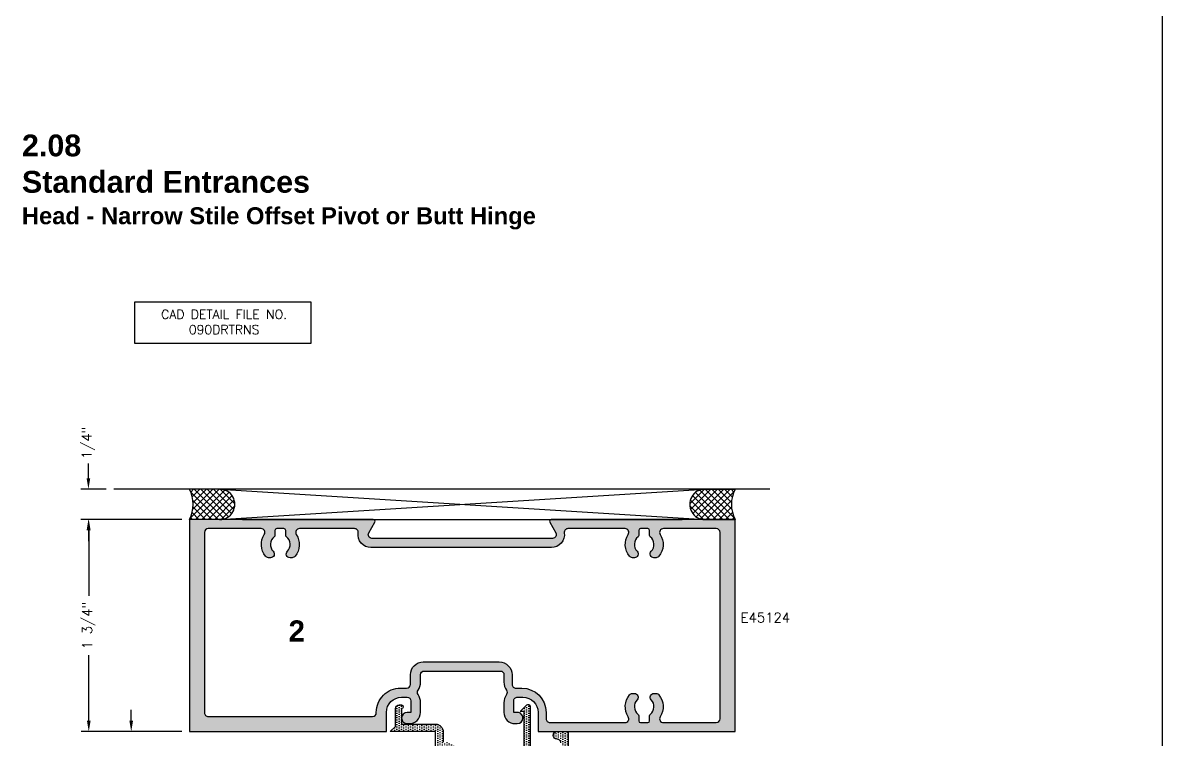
# Model space of a CAD drawing. Extents: x 0 to 130, y 0 to 90.
# Drawn here: x 19.16 to 28.55, y 51.39 to 57.3 of the extents above; entities that cross this region are included whole.
import ezdxf

# ---------------------------------------------------------------- set-up
doc = ezdxf.new("R2010")
doc.units = 0
doc.header["$MEASUREMENT"] = 0
doc.header["$PDMODE"] = 3
doc.layers.get('DEFPOINTS').update_dxf_attribs({"linetype": 'CONTINUOUS'})
for name, color, linetype in [('R-ANNO-DIMS', 3, 'CONTINUOUS'), ('R-ANNO-TEXT', 6, 'CONTINUOUS'), ('R-DET1', 4, 'CONTINUOUS'), ('R-DET3', 5, 'CONTINUOUS'), ('R-OTLN', 1, 'CONTINUOUS'), ('R-PAT1', 5, 'CONTINUOUS'), ('TITLE', 7, 'CONTINUOUS')]:
    doc.layers.add(name, color=color, linetype=linetype)
doc.styles.get("Standard").update_dxf_attribs({"font": 'simplex'})
doc.dimstyles.new('1X', dxfattribs={"dimscale": 0, "dimtxt": 0.08, "dimasz": 0.09, "dimexe": 0.062, "dimexo": 0.062, "dimgap": 0.045, "dimtad": 0, "dimdec": 4, "dimzin": 4, "dimtxsty": 'STANDARD', "dimcen": 0, "dimazin": 3, "dimtp": 0.02, "dimtfac": 1, "dimtdec": 4, "dimtofl": 0, "dimtmove": 0, "dimatfit": 3, "dimtolj": 1, "dimtzin": 4})

# ---------------------------------------------------------------- blocks, each defined once
blk = doc.blocks.new('*D79')
at = {"layer": 'DEFPOINTS', "color": 0}
for p in [(19.90801624735168, 53.45507115053589), (19.69897846724199, 53.20507015053588), (20.53108983061817, 53.20507015053588)]:
    blk.add_point(p, dxfattribs=at)
at = {"layer": 'R-ANNO-DIMS', "color": 0}
for p, q in [((19.69897846724199, 53.54507115053589), (19.69897846724199, 53.66635686482159)), ((19.84601624735167, 53.45507115053589), (19.63697846724199, 53.45507115053589)), ((20.46908983061817, 53.20507015053588), (19.63697846724199, 53.20507015053588)), ((19.69897846724199, 53.11507015053588), (19.69897846724199, 53.02507015053588))]:
    blk.add_line(p, q, dxfattribs=at)
for points in [[(19.68397846724199, 53.54507115053589), (19.71397846724199, 53.54507115053589), (19.69897846724199, 53.45507115053589)], [(19.68397846724199, 53.11507015053588), (19.71397846724199, 53.11507015053588), (19.69897846724199, 53.20507015053588)]]:
    blk.add_solid(points, dxfattribs=at)
at = {"layer": 'R-ANNO-DIMS', "color": 0, "insert": (19.69897846724199, 53.83707115053588), "char_height": 0.08, "attachment_point": 5, "rotation": 90}
blk.add_mtext('\\A1;1/4"', dxfattribs=at)
blk = doc.blocks.new('*D76')
at = {"layer": 'DEFPOINTS', "color": 0}
for p in [(19.70207975148238, 53.20507015053588), (20.53108983061817, 53.20507015053588), (20.53109083061817, 51.45507115053589)]:
    blk.add_point(p, dxfattribs=at)
at = {"layer": 'R-ANNO-DIMS', "color": 0}
for p, q in [((20.46908983061817, 53.20507015053588), (19.64007975148238, 53.20507015053588)), ((19.70207975148238, 53.11507015053588), (19.70207975148238, 52.57507065053588)), ((19.70207975148238, 51.54507115053589), (19.70207975148238, 52.08507065053588)), ((20.46909083061817, 51.45507115053589), (19.64007975148238, 51.45507115053589))]:
    blk.add_line(p, q, dxfattribs=at)
for points in [[(19.68707975148238, 53.11507015053588), (19.71707975148238, 53.11507015053588), (19.70207975148238, 53.20507015053588)], [(19.68707975148238, 51.54507115053589), (19.71707975148238, 51.54507115053589), (19.70207975148238, 51.45507115053589)]]:
    blk.add_solid(points, dxfattribs=at)
at = {"layer": 'R-ANNO-DIMS', "color": 0, "insert": (19.70207975148238, 52.33007065053589), "char_height": 0.08, "attachment_point": 5, "rotation": 90}
blk.add_mtext('\\A1;1 3/4"', dxfattribs=at)
blk = doc.blocks.new('*D77')
at = {"layer": 'DEFPOINTS', "color": 0}
for p in [(20.53109083061817, 51.45507115053589), (20.05170912963725, 51.33007115053589), (20.74959083061817, 51.33007115053589)]:
    blk.add_point(p, dxfattribs=at)
at = {"layer": 'R-ANNO-DIMS', "color": 0}
for p, q in [((20.05170912963725, 51.54507115053589), (20.05170912963725, 51.63507115053589)), ((20.46909083061817, 51.45507115053589), (19.98970912963724, 51.45507115053589)), ((20.68759083061817, 51.33007115053589), (19.98970912963724, 51.33007115053589)), ((20.05170912963725, 51.24007115053588), (20.05170912963725, 51.11878543625016))]:
    blk.add_line(p, q, dxfattribs=at)
for points in [[(20.03670912963725, 51.54507115053589), (20.06670912963725, 51.54507115053589), (20.05170912963725, 51.45507115053589)], [(20.03670912963725, 51.24007115053588), (20.06670912963725, 51.24007115053588), (20.05170912963725, 51.33007115053589)]]:
    blk.add_solid(points, dxfattribs=at)
at = {"layer": 'R-ANNO-DIMS', "color": 0, "insert": (20.05170912963724, 50.94807115053588), "char_height": 0.08, "attachment_point": 5, "rotation": 90}
blk.add_mtext('\\A1;1/8"', dxfattribs=at)

msp = doc.modelspace()

# ---------------------------------------------------------------- hatches: boundary and pattern name
at = {"layer": 'R-PAT1'}
h = msp.add_hatch(dxfattribs=at)
h.set_pattern_fill('ANSI37', color=256, scale=0.3, style=0)
h.set_pattern_definition([(45, (18.02324667405475, 46.40495207954248), (-0.02651650429449553, 0.02651650429449553), []), (135, (18.02324667405475, 46.40495207954248), (-0.02651650429449553, -0.02651650429449553), [])])
h.paths.add_polyline_path([(20.53109083061817, 53.45507115053589, -0.249999623529945), (20.53109083061817, 53.20507115053589), (20.78104183061818, 53.20507115053589), (20.79670349892209, 53.20605000480488, 0.8820054922999951), (20.7967034989221, 53.45409229626689), (20.78104490224199, 53.45507095855939)])
h = msp.add_hatch(dxfattribs=at)
h.set_pattern_fill('ANSI37', color=256, scale=0.3, style=0)
h.set_pattern_definition([(135, (27.53893498718185, 46.40495207954208), (0.02651650429449553, 0.02651650429449553), []), (45.00000000000001, (27.53893498718185, 46.40495207954208), (0.02651650429449553, -0.02651650429449553), [])])
h.paths.add_polyline_path([(25.03109083061843, 53.45507115053548, 0.2499996235299455), (25.03109083061843, 53.20507115053548), (24.78113983061843, 53.20507115053548), (24.76547816231447, 53.20605000480448, -0.8820054922996421), (24.76547816231447, 53.45409229626648), (24.78113675899466, 53.45507095855899)])
h = msp.add_hatch(dxfattribs=at)
h.set_pattern_fill('DOTS', color=256, scale=0.3, style=0)
h.set_pattern_definition([(0, (18.02324667405475, 46.40495207954248), (0.009375, 0.01875), [0, -0.01875])])
edge = h.paths.add_edge_path(flags=16)
edge.add_line((22.45959083061832, 52.03007115053572), (23.08559083061832, 52.03007115053566))
edge.add_arc((23.08559083061831, 51.92407115053566), 0.1060000000000016, -3.922195901395753e-12, 89.99999999999233, ccw=False)
edge.add_line((23.19159083061831, 51.92407115053565), (23.1915908306183, 51.84507115053545))
edge.add_arc((23.22259083061831, 51.84507115053544), 0.03100000000000236, 179.9999999999869, 269.9999999999935)
edge.add_line((23.2225908306183, 51.81407115053544), (23.27259083061831, 51.81407115053543))
edge.add_arc((23.27259083061829, 51.61407115053544), 0.1999999999999957, -3.979039320256561e-12, 89.99999999999488, ccw=False)
edge.add_line((23.47259083061829, 51.61407115053542), (23.47259083061828, 51.56107115053553))
edge.add_arc((23.50359083061828, 51.56107115053552), 0.03099999999999881, 179.9999999999869, 270)
edge.add_line((23.50359083061828, 51.53007115053553), (24.12296734946184, 51.53007115053551))
edge.add_arc((24.12296734946185, 51.5610711505355), 0.03099999999999881, 269.9999999999935, 392.3276221667888)
edge.add_arc((24.28098303312563, 51.66107117503806), 0.1559998962145304, 141.3916035779458, 212.3276221668052, ccw=False)
edge.add_arc((24.18330448454402, 51.73907037503802), 0.03100000000000012, 90.00000000000648, 141.3916035779472, ccw=False)
edge.add_line((24.18330448454402, 51.77007037503802), (24.20060827619649, 51.77007037503801))
edge.add_arc((24.20060827619649, 51.73907037503801), 0.03099999999999881, -44.14064671808973, 90, ccw=False)
edge.add_arc((24.28098303312563, 51.66107117503801), 0.08099989621449372, 135.859353281916, 231.3177629528172)
edge.add_arc((24.22098303312562, 51.58613133200913), 0.01500000000000003, -2.722799763432704e-11, 51.317762952798375, ccw=False)
edge.add_line((24.23598303312562, 51.58613133200912), (24.23598303312562, 51.54507115053551))
edge.add_arc((24.25098303312562, 51.54507115053551), 0.01500000000000057, 180, 269.9999999999864)
edge.add_line((24.25098303312562, 51.53007115053551), (24.31098303312562, 51.5300711505355))
edge.add_arc((24.31098303312562, 51.5450711505355), 0.01500000000000057, 270.0000000000135, 360)
edge.add_line((24.32598303312562, 51.5450711505355), (24.32598303312562, 51.58613133200913))
edge.add_arc((24.34098303312562, 51.58613133200912), 0.01499999999999702, 128.6822370471528, 179.9999999999729, ccw=False)
edge.add_arc((24.28098303312564, 51.66107117503801), 0.08099989621448803, 308.6822370471749, 404.1406467180733)
edge.add_arc((24.36135779005478, 51.739070375038), 0.03100000000000404, 89.9999999999934, 224.1406467180852, ccw=False)
edge.add_line((24.36135779005479, 51.770070375038), (24.37866158170726, 51.770070375038))
edge.add_arc((24.37866158170719, 51.73907037503803), 0.03099999999996328, 38.608396421919394, 89.9999999998621, ccw=False)
edge.add_arc((24.28098303312564, 51.661071175038), 0.1559998962144947, -32.32762216678958, 38.608396422061105, ccw=False)
edge.add_arc((24.43899871678941, 51.5610711505355), 0.03100000000000231, 147.6723778332113, 269.9999999999869)
edge.add_line((24.43899871678941, 51.5300711505355), (24.87498278606399, 51.53007115053548))
edge.add_arc((24.87498278606399, 51.56107115053548), 0.03099999999999881, 270, 360)
edge.add_line((24.90598278606399, 51.56107115053548), (24.90598278606413, 53.09907115053548))
edge.add_arc((24.87498278606412, 53.09907115053549), 0.03100000000000236, 359.9999999999868, 449.9999999999934)
edge.add_line((24.87498278606413, 53.13007115053549), (24.43899842194942, 53.1300711505355))
edge.add_arc((24.43899842194942, 53.09907115053549), 0.03100000000000591, 90, 212.3276495418154)
edge.add_arc((24.28098278606411, 52.99907105053551), 0.1559998962145279, -38.60839642206071, 32.32764954184239, ccw=False)
edge.add_arc((24.37866133464572, 52.92107185053554), 0.030999999999999, 269.9999999999934, 321.3916035779287, ccw=False)
edge.add_line((24.37866133464572, 52.89007185053554), (24.36135754299324, 52.89007185053555))
edge.add_arc((24.36135754299324, 52.92107185053555), 0.03100000000000591, 135.8593532819197, 269.9999999999934, ccw=False)
edge.add_arc((24.28098278606412, 52.99907105053556), 0.08099989621449596, 315.8593532819036, 411.3177629528122)
edge.add_arc((24.34098278606412, 53.07401089356443), 0.01499999999999559, 180, 231.3177629528197, ccw=False)
edge.add_line((24.32598278606413, 53.07401089356443), (24.32598278606413, 53.1150711505355))
edge.add_arc((24.31098278606413, 53.1150711505355), 0.01500000000000057, 0, 90)
edge.add_line((24.31098278606413, 53.1300711505355), (24.25098278606413, 53.1300711505355))
edge.add_arc((24.25098278606413, 53.1150711505355), 0.01500000000000057, 90, 180)
edge.add_line((24.23598278606413, 53.1150711505355), (24.23598278606412, 53.07401089356443))
edge.add_arc((24.22098278606413, 53.07401089356443), 0.01499999999999702, -51.31776295281958, 0, ccw=False)
edge.add_arc((24.28098278606412, 52.99907105053555), 0.08099989621449026, 128.6822370471769, 224.1406467180769)
edge.add_arc((24.20060802913498, 52.92107185053556), 0.03099999999999399, -90, 44.14064671808501, ccw=False)
edge.add_line((24.20060802913498, 52.89007185053556), (24.18330423748248, 52.89007185053556))
edge.add_arc((24.18330423748256, 52.92107185053553), 0.03099999999997038, 218.6083964219338, 269.9999999998687, ccw=False)
edge.add_arc((24.28098278606411, 52.99907105053555), 0.155999896214493, 147.672350458168, 218.6083964220582, ccw=False)
edge.add_arc((24.12296715017883, 53.0990711505355), 0.03099999999999769, 327.6723504581629, 450.0000000000066)
edge.add_line((24.12296715017883, 53.1300711505355), (23.65263998242649, 53.13007115053551))
edge.add_arc((23.65263998242649, 53.09907115053552), 0.0309999999999917, 90, 187.9718254690784)
edge.add_arc((23.51696389757731, 53.08007115053552), 0.1060000000000009, -90.00000000000392, 7.9718254690678805, ccw=False)
edge.add_line((23.51696389757731, 52.97407115053552), (22.0282177636594, 52.97407115053576))
edge.add_arc((22.02821776365941, 53.08007115053575), 0.1059999999999945, 172.0281745308889, 269.99999999999613, ccw=False)
edge.add_arc((21.89254167881025, 53.09907115053586), 0.03100000000000293, 352.0281745308826, 449.9999999999934)
edge.add_line((21.89254167881025, 53.13007115053585), (21.43899848523425, 53.13007115053586))
edge.add_arc((21.43899848523425, 53.09907115053586), 0.03099999999999881, 90, 212.3276132823058)
edge.add_arc((21.28098278606411, 52.99907115053582), 0.1559998962145036, -38.60839642211158, 32.32761328230811, ccw=False)
edge.add_arc((21.37866133464564, 52.92107195053583), 0.03100000000002113, 269.9999999999015, 321.3916035777933, ccw=False)
edge.add_line((21.37866133464559, 52.89007195053581), (21.36135754299326, 52.89007195053581))
edge.add_arc((21.36135754299326, 52.92107195053582), 0.03100000000000591, 135.8593532819148, 269.9999999999934, ccw=False)
edge.add_arc((21.28098278606412, 52.99907115053581), 0.08099989621449132, 315.8593532819214, 411.3177629528141)
edge.add_arc((21.34098278606412, 53.07401099356469), 0.01499999999999892, 180.0000000000271, 231.3177629528472, ccw=False)
edge.add_line((21.32598278606412, 53.07401099356468), (21.32598278606413, 53.11507115053587))
edge.add_arc((21.31098278606413, 53.11507115053587), 0.01500000000000057, 0, 90)
edge.add_line((21.31098278606413, 53.13007115053587), (21.25098278606413, 53.13007115053587))
edge.add_arc((21.25098278606413, 53.11507115053587), 0.01500000000000057, 90, 180)
edge.add_line((21.23598278606413, 53.11507115053587), (21.23598278606413, 53.0740109935647))
edge.add_arc((21.22098278606413, 53.07401099356471), 0.01500000000000057, 308.6822370471528, 359.9999999999729, ccw=False)
edge.add_arc((21.28098278606412, 52.99907115053581), 0.08099989621450024, 128.6822370471776, 224.1406467180717)
edge.add_arc((21.20060802913497, 52.92107195053583), 0.03099999999999909, -90.0000000000066, 44.140646718075686, ccw=False)
edge.add_line((21.20060802913496, 52.89007195053583), (21.18330423748249, 52.89007195053583))
edge.add_arc((21.18330423748249, 52.92107195053583), 0.03100000000000591, 218.6083964220631, 269.9999999999934, ccw=False)
edge.add_arc((21.28098278606412, 52.99907115053576), 0.1559998962145286, 147.67238671767, 218.6083964220411, ccw=False)
edge.add_arc((21.122967086894, 53.09907115053587), 0.03099999999999926, 327.6723867176796, 450)
edge.add_line((21.122967086894, 53.13007115053587), (20.68698278606403, 53.13007115053588))
edge.add_arc((20.68698278606402, 53.09907115053588), 0.03100000000000591, 89.99999999999343, 179.9999999999869)
edge.add_line((20.65598278606403, 53.09907115053588), (20.65598278606389, 51.61107115053588))
edge.add_arc((20.6869827860639, 51.61107115053587), 0.03100000000000236, 179.9999999999869, 269.9999999999935)
edge.add_line((20.68698278606389, 51.58007115053587), (22.04159083061828, 51.58007115053574))
edge.add_arc((22.04159083061828, 51.61107115053575), 0.03100000000000591, 270, 360)
edge.add_line((22.07259083061828, 51.61107115053575), (22.07259083061828, 51.61407115053554))
edge.add_arc((22.27259083061828, 51.61407115053552), 0.2000000000000028, 89.99999999999392, 179.9999999999959, ccw=False)
edge.add_line((22.27259083061831, 51.81407115053553), (22.3225908306183, 51.81407115053552))
edge.add_arc((22.32259083061831, 51.84507115053552), 0.03099999999999881, 269.9999999999935, 360)
edge.add_line((22.35359083061831, 51.84507115053552), (22.35359083061831, 51.92407115053572))
edge.add_arc((22.45959083061831, 51.92407115053572), 0.1060000000000016, 89.99999999999608, 179.9999999999962, ccw=False)
edge = h.paths.add_edge_path()
edge.add_arc((22.34409083061829, 51.61407115053552), 0.09299999999998931, 269.9999999999912, 359.9999999999956)
edge.add_line((22.43709083061828, 51.61407115053551), (22.43709083061829, 51.69407115053551))
edge.add_arc((22.31209083061829, 51.69407115053546), 0.1249999999999964, 1.95413279629124e-11, 33.01590297806999)
edge.add_arc((22.44289985171391, 51.77907115053548), 0.03099999999998967, 146.9840970218889, 213.0159029779873, ccw=False)
edge.add_arc((22.31209083061831, 51.86407115053552), 0.124999999999989, 326.9840970219472, 359.9999999999968)
edge.add_line((22.4370908306183, 51.86407115053551), (22.43709083061831, 51.92407115053571))
edge.add_arc((22.46809083061832, 51.92407115053571), 0.03100000000000591, 90.00000000000648, 180, ccw=False)
edge.add_line((22.46809083061831, 51.95507115053572), (23.09409083061831, 51.95507115053566))
edge.add_arc((23.09409083061831, 51.92407115053565), 0.03100000000000591, 0, 89.9999999999934, ccw=False)
edge.add_line((23.12509083061831, 51.92407115053565), (23.1250908306183, 51.86407115053545))
edge.add_arc((23.25009083061828, 51.86407115053535), 0.1249999999999787, 179.9999999999511, 213.015902977994)
edge.add_arc((23.11928180952263, 51.77907115053541), 0.03100000000000158, -33.01590297795832, 33.015902978129475, ccw=False)
edge.add_arc((23.2500908306183, 51.69407115053544), 0.125000000000006, 146.9840970219562, 179.9999999999968)
edge.add_line((23.12509083061829, 51.69407115053545), (23.12509083061828, 51.61407115053545))
edge.add_arc((23.21809083061828, 51.61407115053544), 0.09299999999999642, 179.9999999999956, 269.9999999999956)
edge.add_line((23.21809083061827, 51.52107115053545), (23.23509083061828, 51.52107115053543))
edge.add_arc((23.23509083061828, 51.56707115053544), 0.04600000000000648, 270, 360)
edge.add_line((23.28109083061828, 51.56707115053544), (23.28109083061828, 51.56807115053544))
edge.add_arc((23.23509083061829, 51.56807115053545), 0.04599999999999582, 359.9999999999912, 450)
edge.add_line((23.23509083061829, 51.61407115053544), (23.20509083061829, 51.61407115053544))
edge.add_line((23.20509083061829, 51.61407115053544), (23.20509083061829, 51.70807115053544))
edge.add_arc((23.23609083061829, 51.70807115053543), 0.03100000000000236, 89.9999999999934, 179.9999999999869, ccw=False)
edge.add_line((23.23609083061829, 51.73907115053544), (23.2810908306183, 51.73907115053544))
edge.add_arc((23.28109083061829, 51.61407115053544), 0.125, -6.480149750132114e-12, 89.99999999999352, ccw=False)
edge.add_line((23.40609083061829, 51.61407115053542), (23.40609083061827, 51.45507115053553))
edge.add_line((23.40609083061827, 51.45507115053553), (25.03109083061827, 51.45507115053548))
edge.add_line((25.03109083061827, 51.45507115053548), (25.03109083061843, 53.20507115053548))
edge.add_line((25.03109083061843, 53.20507115053548), (23.51507159273195, 53.20507115053552))
edge.add_arc((23.51507159273195, 53.19007115053552), 0.01500000000000057, 89.99999999998643, 209.9999999999769)
edge.add_line((23.50208121167518, 53.18257115053552), (23.55231068509464, 53.09557115053551))
edge.add_arc((23.52546389757732, 53.08007115053552), 0.03099999999999823, -90.0000000000066, 29.99999999999301, ccw=False)
edge.add_line((23.52546389757731, 53.04907115053552), (22.03671776365941, 53.04907115053575))
edge.add_arc((22.03671776365941, 53.08007115053576), 0.03100000000000591, 150.0000000000037, 270, ccw=False)
edge.add_line((22.0098709761421, 53.09557115053575), (22.06010044956161, 53.18257115053585))
edge.add_arc((22.04711006850484, 53.19007115053584), 0.01499999999999684, 330.0000000000231, 450)
edge.add_line((22.04711006850484, 53.20507115053584), (20.53109083061842, 53.20507115053589))
edge.add_line((20.53109083061842, 53.20507115053589), (20.53109083061817, 51.45507115053589))
edge.add_line((20.53109083061817, 51.45507115053589), (22.15609083061827, 51.45507115053574))
edge.add_line((22.15609083061827, 51.45507115053574), (22.15609083061828, 51.61407115053553))
edge.add_arc((22.28109083061829, 51.61407115053552), 0.1250000000000036, 89.99999999999511, 179.9999999999935, ccw=False)
edge.add_line((22.2810908306183, 51.73907115053552), (22.32609083061829, 51.73907115053552))
edge.add_arc((22.32609083061829, 51.70807115053552), 0.03099999999999881, 0, 90, ccw=False)
edge.add_line((22.35709083061829, 51.70807115053552), (22.35709083061828, 51.61407115053552))
edge.add_line((22.35709083061828, 51.61407115053552), (22.32709083061829, 51.61407115053552))
edge.add_arc((22.32709083061827, 51.56807115053552), 0.04599999999999227, 89.99999999998674, 179.9999999999911)
edge.add_line((22.28109083061828, 51.56807115053553), (22.28109083061828, 51.56707115053553))
edge.add_arc((22.32709083061828, 51.56707115053553), 0.04599999999999937, 180, 269.9999999999956)
edge.add_line((22.32709083061827, 51.52107115053553), (22.34409083061827, 51.52107115053553))
h = msp.add_hatch(dxfattribs=at)
h.set_pattern_fill('DOTS', color=256, scale=0.3, angle=270, style=0)
h.set_pattern_definition([(270, (18.02324667405475, 46.40495207954248), (0.01875, -0.009375000000000003), [0, -0.01875])])
edge = h.paths.add_edge_path()
edge.add_arc((22.56159083061817, 51.45507015053588), 0.06199999999999761, 0, 90, ccw=False)
edge.add_line((22.62359083061816, 51.45507015053588), (22.62359083061817, 51.36807015053589))
edge.add_line((22.62359083061817, 51.36807015053589), (22.65859083061817, 51.36806915053588))
edge.add_arc((22.65859083061816, 51.30606915053588), 0.06199999999999761, -6.59383658785373e-12, 89.99999999999682, ccw=False)
edge.add_line((22.72059083061816, 51.30606915053588), (22.72058983061817, 51.04807015053588))
edge.add_arc((22.75158983061817, 51.04807015053588), 0.03099999999999881, 180, 270)
edge.add_line((22.75158983061817, 51.01707015053588), (23.25908883061817, 51.01707015053588))
edge.add_arc((23.25908883061817, 51.04807015053588), 0.03099999999999881, 270, 360)
edge.add_line((23.29008883061817, 51.04807015053588), (23.29008883061817, 51.62007015053588))
edge.add_line((23.29008883061817, 51.62007015053588), (23.25908883061817, 51.62007015053588))
edge.add_line((23.25908883061817, 51.62007015053588), (23.31473929491754, 51.6757206862365))
edge.add_arc((23.32523983061817, 51.66522015053587), 0.01485000000000758, 2.7398527890909463e-11, 134.9999999999806, ccw=False)
edge.add_line((23.34008983061817, 51.66522015053588), (23.34008883061816, 51.04807015053588))
edge.add_arc((23.37108883061817, 51.04807015053588), 0.03100000000000236, 180, 270)
edge.add_line((23.37108883061817, 51.01707015053588), (23.56233983061817, 51.01707015053588))
edge.add_arc((23.56233983061817, 51.04807015053588), 0.03099999999999881, 270, 360)
edge.add_line((23.59333983061817, 51.04807015053588), (23.59333983061817, 51.36207015053589))
edge.add_arc((23.56231697060894, 51.36206068161002), 0.03102286145430607, 0.01748805465736359, 91.80496762676704)
edge.add_arc((23.56134083061816, 51.42406915053588), 0.03100099999999651, 89.9999999999934, 269.99815174905126, ccw=False)
edge.add_line((23.56134083061817, 51.45507015053588), (23.65534083061817, 51.45507015053588))
edge.add_line((23.65534083061817, 51.45507015053588), (23.65534083061817, 50.95507015053588))
edge.add_line((23.65534083061817, 50.95507015053588), (22.56159083061817, 50.95507015053588))
edge.add_line((22.56159083061817, 50.95507015053588), (22.56159083061817, 51.06807015053588))
edge.add_line((22.56159083061817, 51.06807015053588), (22.58559083061817, 51.06807015053588))
edge.add_arc((22.58559083061816, 51.04507015053588), 0.02300000000000324, 0, 89.99999999999108, ccw=False)
edge.add_line((22.60859083061817, 51.04507015053588), (22.60858983061816, 51.01106915053588))
edge.add_line((22.60858983061816, 51.01106915053588), (22.65859083061817, 51.01106915053588))
edge.add_line((22.65859083061817, 51.01106915053588), (22.65859083061817, 51.30606915053588))
edge.add_line((22.65859083061817, 51.30606915053588), (22.60858983061816, 51.30606915053588))
edge.add_line((22.60858983061816, 51.30606915053588), (22.60859083061817, 51.27107015053588))
edge.add_arc((22.58559083061817, 51.27107015053588), 0.02299999999999969, -90.00000000000881, 0, ccw=False)
edge.add_line((22.58559083061817, 51.24807015053588), (22.56159083061817, 51.24807015053588))
edge.add_line((22.56159083061817, 51.24807015053588), (22.56159083061817, 51.45507015053588))
edge.add_line((22.56159083061817, 51.45507015053588), (22.18708983061817, 51.45507015053588))
edge.add_line((22.18708983061817, 51.45507015053588), (22.23008983061817, 51.49807015053588))
edge.add_line((22.23008983061817, 51.49807015053588), (22.23009083061817, 51.64407015053588))
edge.add_arc((22.26109083061817, 51.64407015053588), 0.03099999999999881, 90, 180, ccw=False)
edge.add_line((22.26109083061817, 51.67507015053588), (22.28009083061817, 51.67507015053588))
edge.add_arc((22.28009083061817, 51.66007015053588), 0.01500000000000057, -90, 90, ccw=False)
edge.add_line((22.28009083061817, 51.64507015053588), (22.28009083061817, 51.51707015053589))
edge.add_line((22.28009083061817, 51.51707015053589), (22.56159083061817, 51.51707015053588))

# ---------------------------------------------------------------- linework, layer by layer
at = {"layer": 'R-ANNO-TEXT'}
msp.add_lwpolyline([(20.08094364707863, 55.00008259271075), (21.53242359007385, 55.00008259271075), (21.53242359007385, 54.65801975320682), (20.08094364707863, 54.65801975320682)], close=True, dxfattribs=at)
at = {"layer": 'R-DET1'}
for points in [[(22.56159083061817, 51.24807015053588), (22.56159083061817, 51.45507015053588), (22.18708983061817, 51.45507015053588), (22.23008983061817, 51.49807015053588), (22.23009083061817, 51.64407015053588, -0.414213562373095), (22.26109083061817, 51.67507015053588), (22.28009083061817, 51.67507015053588, -0.9999999999999999), (22.28009083061817, 51.64507015053588), (22.28009083061817, 51.51707015053589), (22.56159083061817, 51.51707015053588, -0.414213562373095), (22.62359083061816, 51.45507015053588), (22.62359083061817, 51.36807015053589)], [(23.29008883061817, 51.04807015053588), (23.29008883061817, 51.62007015053588), (23.25908883061817, 51.62007015053588), (23.31473929491754, 51.6757206862365, -0.6681786379192909), (23.34008983061817, 51.66522015053588), (23.34008883061816, 51.04807015053588, 0.414213562373095)], [(23.59333983061817, 51.36207015053589, 0.423380872169868), (23.56133983058591, 51.39306815055201, -0.9999838710978167), (23.56134083061817, 51.45507015053588), (23.65534083061817, 51.45507015053588), (23.65534083061817, 50.95507015053588)]]:
    msp.add_lwpolyline(points, format="xyb", dxfattribs=at)
at = {"layer": 'R-DET3'}
for p, q in [((25.3160544194711, 53.45507115053589), (19.90801624735168, 53.45507115053589)), ((20.78104183061817, 53.20507115053589), (24.78104183061817, 53.45507115053589)), ((20.78104183061817, 53.45507115053589), (24.78104183061817, 53.20507115053589)), ((20.96808983061817, 53.20507115053589), (24.59409083061817, 53.20507115053589))]:
    msp.add_line(p, q, dxfattribs=at)
at = {"layer": 'R-OTLN'}
for points in [[(22.34409083061827, 51.52107115053553, 0.4142135623730881), (22.43709083061828, 51.61407115053551), (22.43709083061829, 51.69407115053551, 0.1450639488188901), (22.41690575136797, 51.76218012489448, -0.2963644576983778), (22.41690575136801, 51.79596217617653, 0.1450639488188857), (22.4370908306183, 51.86407115053551), (22.43709083061831, 51.92407115053571, -0.4142135623730993), (22.46809083061831, 51.95507115053572), (23.09409083061831, 51.95507115053566, -0.4142135623730824), (23.12509083061831, 51.92407115053565), (23.1250908306183, 51.86407115053545, 0.1450639488188585), (23.14527590986853, 51.79596217617647, -0.296364457698342), (23.14527590986858, 51.76218012489442, 0.1450639488188452), (23.12509083061829, 51.69407115053545), (23.12509083061828, 51.61407115053545, 0.4142135623730909), (23.21809083061827, 51.52107115053545), (23.23509083061828, 51.52107115053543, 0.414213562373095), (23.28109083061828, 51.56707115053544), (23.28109083061828, 51.56807115053544, 0.4142135623731008), (23.23509083061829, 51.61407115053544), (23.20509083061829, 51.61407115053544), (23.20509083061829, 51.70807115053544, -0.4142135623731076), (23.23609083061829, 51.73907115053544), (23.2810908306183, 51.73907115053544, -0.4142135623730877), (23.40609083061829, 51.61407115053542), (23.40609083061827, 51.45507115053553), (25.03109083061827, 51.45507115053548), (25.03109083061843, 53.20507115053548), (23.51507159273195, 53.20507115053552, 0.577350269189471), (23.50208121167518, 53.18257115053552), (23.55231068509464, 53.09557115053551, -0.57735026918961), (23.52546389757731, 53.04907115053552), (22.03671776365941, 53.04907115053575, -0.5773502691896472), (22.0098709761421, 53.09557115053575), (22.06010044956161, 53.18257115053585, 0.5773502691895156), (22.04711006850484, 53.20507115053584), (20.53109083061842, 53.20507115053589), (20.53109083061817, 51.45507115053589), (22.15609083061827, 51.45507115053574), (22.15609083061828, 51.61407115053553, -0.414213562373102), (22.2810908306183, 51.73907115053552), (22.32609083061829, 51.73907115053552, -0.4142135623730909), (22.35709083061829, 51.70807115053552), (22.35709083061828, 51.61407115053552), (22.32709083061829, 51.61407115053552, 0.4142135623730892), (22.28109083061828, 51.56807115053553), (22.28109083061828, 51.56707115053553, 0.414213562373095), (22.32709083061827, 51.52107115053553)], [(22.45959083061832, 52.03007115053572), (23.08559083061832, 52.03007115053566, -0.4142135623730828), (23.19159083061831, 51.92407115053565), (23.1915908306183, 51.84507115053545, 0.4142135623731036), (23.2225908306183, 51.81407115053544), (23.27259083061831, 51.81407115053543, -0.4142135623730859), (23.47259083061829, 51.61407115053542), (23.47259083061828, 51.56107115053553, 0.414213562373112), (23.50359083061828, 51.53007115053553), (24.12296734946184, 51.53007115053551, 0.5909721686703271), (24.14916247733485, 51.57764870390496, -0.3197947741337319), (24.15908018438274, 51.75841419269887, -0.2280737748821561), (24.18330448454402, 51.77007037503802), (24.20060827619649, 51.77007037503801, -0.6627684587132939), (24.22285488131862, 51.71748129074663, 0.4424000818804544), (24.23035804326094, 51.59784069514137, -0.227734849676213), (24.23598303312562, 51.58613133200912), (24.23598303312562, 51.54507115053551, 0.4142135623730777), (24.25098303312562, 51.53007115053551), (24.31098303312562, 51.5300711505355, 0.414213562373043), (24.32598303312562, 51.5450711505355), (24.32598303312562, 51.58613133200913, -0.2277348496761905), (24.33160802299031, 51.59784069514137, 0.4424000818804366), (24.33911118493265, 51.71748129074662, -0.662768458713291), (24.36135779005479, 51.770070375038), (24.37866158170726, 51.770070375038, -0.2280737748821675), (24.40288588186849, 51.7584141926988, -0.3197947741336889), (24.41280358891641, 51.57764870390496, 0.5909721686703405), (24.43899871678941, 51.5300711505355), (24.87498278606399, 51.53007115053548, 0.4142135623730781), (24.90598278606399, 51.56107115053548), (24.90598278606413, 53.09907115053548, 0.4142135623731203), (24.87498278606413, 53.13007115053549), (24.43899842194942, 53.1300711505355, 0.5909723298328046), (24.41280330199691, 53.08249358465042, -0.3197949057954984), (24.402885634807, 52.90172803287469, -0.2280737748821255), (24.37866133464572, 52.89007185053554), (24.36135754299324, 52.89007185053555, -0.6627684587133024), (24.33911093787112, 52.94266093482693, 0.4424000818804961), (24.33160777592881, 53.06230153043219, -0.227734849676208), (24.32598278606413, 53.07401089356443), (24.32598278606413, 53.1150711505355, 0.4142135623730779), (24.31098278606413, 53.1300711505355), (24.25098278606413, 53.1300711505355, 0.4142135623730777), (24.23598278606413, 53.1150711505355), (24.23598278606412, 53.07401089356443, -0.2277348496762266), (24.23035779619944, 53.06230153043219, 0.4424000818804646), (24.2228546342571, 52.94266093482693, -0.6627684587133279), (24.20060802913498, 52.89007185053556), (24.18330423748248, 52.89007185053556, -0.2280737748821582), (24.15907993732126, 52.90172803287476, -0.3197949057954397), (24.14916227013133, 53.08249358465042, 0.5909723298328557), (24.12296715017883, 53.1300711505355), (23.65263998242649, 53.13007115053551, 0.4555777974233098), (23.62193955446791, 53.09477188046252, -0.4555777974233262), (23.51696389757731, 52.97407115053552), (22.0282177636594, 52.97407115053576, -0.4555777974235188), (21.92324210676882, 53.09477188046284, 0.4555777974235117), (21.89254167881025, 53.13007115053585), (21.43899848523425, 53.13007115053586, 0.5909721163655803), (21.41280335479067, 53.08249360122832, -0.3197947314035347), (21.40288563480689, 52.90172813287491, -0.228073774881944), (21.37866133464559, 52.89007195053581), (21.36135754299326, 52.89007195053581, -0.6627684587132588), (21.33911093787113, 52.9426610348272, 0.4424000818804217), (21.33160777592881, 53.06230163043244, -0.2277348496761966), (21.32598278606412, 53.07401099356468), (21.32598278606413, 53.11507115053587, 0.4142135623731125), (21.31098278606413, 53.13007115053587), (21.25098278606413, 53.13007115053587, 0.4142135623730777), (21.23598278606413, 53.11507115053587), (21.23598278606413, 53.0740109935647, -0.2277348496762149), (21.23035779619943, 53.06230163043246, 0.442400081880425), (21.2228546342571, 52.9426610348272, -0.6627684587132534), (21.20060802913496, 52.89007195053583), (21.18330423748249, 52.89007195053583, -0.2280737748821419), (21.15907993732121, 52.90172813287498, -0.3197947314033007), (21.14916221733758, 53.08249360122832, 0.5909721163656052), (21.122967086894, 53.13007115053587), (20.68698278606403, 53.13007115053588, 0.4142135623730783), (20.65598278606403, 53.09907115053588), (20.65598278606389, 51.61107115053588, 0.4142135623731117), (20.68698278606389, 51.58007115053587), (22.04159083061828, 51.58007115053574, 0.414213562373095), (22.07259083061828, 51.61107115053575), (22.07259083061828, 51.61407115053554, -0.4142135623731041), (22.27259083061831, 51.81407115053553), (22.3225908306183, 51.81407115053552, 0.4142135623731203), (22.35359083061831, 51.84507115053552), (22.35359083061831, 51.92407115053572, -0.4142135623730999)]]:
    msp.add_lwpolyline(points, format="xyb", close=True, dxfattribs=at)
at = {"layer": 'R-PAT1'}
for p, q in [((20.78087183095428, 53.45507095869232), (20.53109083061817, 53.45507115053589)), ((24.78130983028232, 53.45507095869192), (25.03109083061843, 53.45507115053548)), ((20.78109083061817, 53.20507095869203), (20.53108983061817, 53.20507015053588)), ((20.78114383061817, 53.20507115053589), (20.53109083061817, 53.20507115053589)), ((24.78103783061843, 53.20507115053548), (25.03109083061843, 53.20507115053548)), ((24.78109083061843, 53.20507095869163), (25.03109183061843, 53.20507015053548))]:
    msp.add_line(p, q, dxfattribs=at)
for centre, radius, start, end in [((20.29671543061817, 53.33007115053589), 0.2656253529412432, 331.927553666777, 28.07244633322296), ((20.78109083061817, 53.33007115053589), 0.125, 270, 90.10038210299906), ((24.78109083061843, 53.33007115053548), 0.125, 89.89961789700092, 270), ((25.26546623061843, 53.33007115053548), 0.2656253529412432, 151.927553666777, 208.072446333223), ((20.78109083061817, 53.33007115053589), 0.1250001918438528, 269.8996178970032, 270), ((24.78109083061843, 53.33007115053548), 0.1250001918438528, 270, 270.1003821029968)]:
    msp.add_arc(centre, radius, start, end, dxfattribs=at)
at = {"layer": 'TITLE'}
msp.add_line((28.55172558101486, 89.87895019504157), (28.55172558101486, 14.87895019504157), dxfattribs=at)

# ---------------------------------------------------------------- texts
at = {"layer": 'R-ANNO-TEXT'}
for s, insert, char_height, width, attachment_point in [('CAD DETAIL FILE NO.\\P090DRTRNS', (20.81762590890541, 54.93449984152694), 0.075, 1.875, 2), ('{\\fArial|b1|i0|c0|p34;2}', (21.34873742390633, 52.37279044883113, 6.210692218000771), 0.175, 7.44, 1)]:
    msp.add_mtext(s, dxfattribs=dict(at, insert=insert, char_height=char_height, width=width, attachment_point=attachment_point))
at = {"layer": 'R-ANNO-TEXT', "insert": (25.07609421078605, 52.39594120825252), "char_height": 0.08, "attachment_point": 4}
msp.add_mtext('E45124', dxfattribs=at)
at = {"layer": 'TITLE', "insert": (19.15064970277575, 56.38071485584109, 6.210692218000771), "char_height": 0.18, "width": 7.44, "attachment_point": 1}
msp.add_mtext('{\\fArial|b1|i0|c0|p34;2.08\\PStandard Entrances\\P\\H0.7778x;Head - Narrow Stile Offset Pivot or Butt Hinge}', dxfattribs=at)

# ---------------------------------------------------------------- dimensions: what is measured, and where the dimension line sits
at = {"layer": 'R-ANNO-DIMS'}
for base, p1, p2, picture, middle in [((19.69897846724199, 53.20507015053588), (19.90801624735168, 53.45507115053589), (20.53108983061817, 53.20507015053588), '*D79', (19.69897846724199, 53.83707115053588)), ((20.05170912963725, 51.33007115053589), (20.53109083061817, 51.45507115053589), (20.74959083061817, 51.33007115053589), '*D77', (20.05170912963724, 50.94807115053588))]:
    dim = msp.add_linear_dim(base=base, p1=p1, p2=p2, angle=90, dimstyle='1X', override={"dimscale": 1, "dimpost": '"'}, dxfattribs=at)
    dim.commit()
    dim.dimension.update_dxf_attribs({"geometry": picture, "text_midpoint": middle, "dimtype": 160})
dim = msp.add_linear_dim(base=(19.70207975148238, 53.20507015053588), p1=(20.53109083061817, 51.45507115053589), p2=(20.53108983061817, 53.20507015053588), angle=90, dimstyle='1X', override={"dimscale": 1, "dimpost": '"'}, dxfattribs=at)
dim.commit()
dim.dimension.update_dxf_attribs({"geometry": '*D76', "text_midpoint": (19.70207975148238, 52.33007065053589)})

doc.saveas('drawing.dxf')
